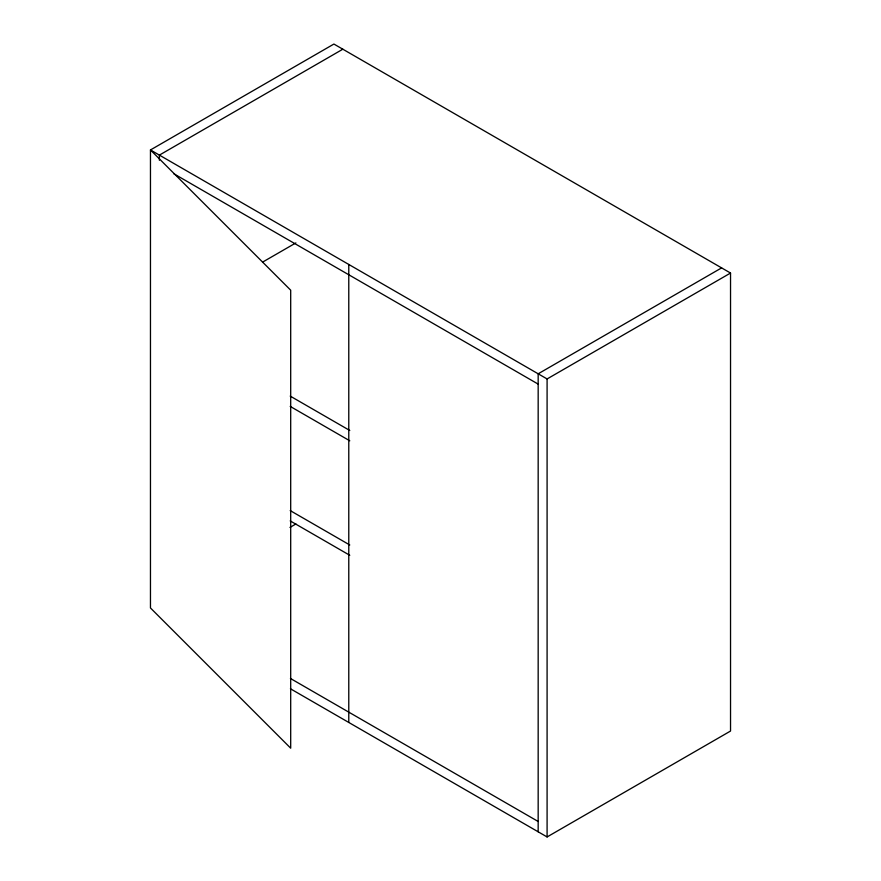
<?xml version="1.0" encoding="UTF-8"?>
<svg xmlns="http://www.w3.org/2000/svg" width="881" height="881" viewBox="0 0 881 881"><rect width="100%" height="100%" fill="white"/><g stroke="black" fill="none" stroke-linecap="round" stroke-linejoin="round"><path stroke-width="1.32" d="M342.83 49.204L159.384 155.111L159.384 160.265M262.593 262.12L295.873 242.914M721.616 267.89L538.17 373.797L538.17 831.796M289.981 527.411L295.917 523.975M730.536 273.044L333.91 44.05L150.464 149.957L290.697 290.19L290.697 748.189L150.464 607.956L150.464 149.957L547.09 378.951L730.536 273.044L730.536 731.043L547.09 836.95L290.411 688.755M173.678 173.667L538.17 384.105M290.212 396.098L349.768 430.479M290.212 406.405L349.768 440.786M290.212 510.595L349.768 544.976M290.212 520.902L349.768 555.283M290.411 678.447L538.17 821.488M547.09 378.951L547.09 836.95M348.777 264.454L348.777 722.453"/></g></svg>
